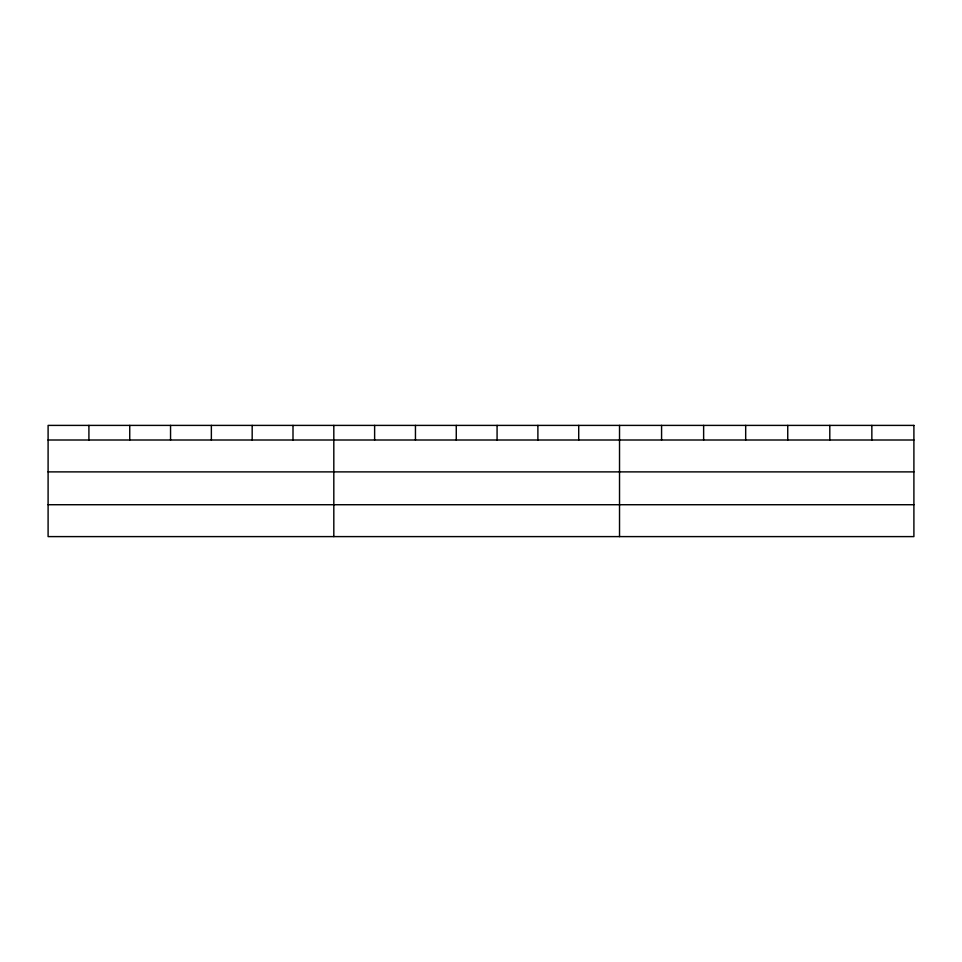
<?xml version="1.0" encoding="UTF-8"?>
<svg xmlns="http://www.w3.org/2000/svg" width="962" height="962" viewBox="0 0 962 962"><rect width="100%" height="100%" fill="white"/><g stroke="black" fill="none" stroke-linecap="round" stroke-linejoin="round"><path stroke-width="1.44" d="M48.1 440.007L913.9 440.007M48.1 471.885L913.9 471.885M48.1 504.725L913.9 504.725M871.849 425.396L871.849 440.007M829.797 425.396L829.797 440.007M787.746 425.396L787.746 440.007M745.682 425.396L745.682 440.007M703.631 425.396L703.631 440.007M661.579 425.396L661.579 440.007M619.528 425.396L619.528 536.604M578.715 425.396L578.715 440.007M537.89 425.396L537.89 440.007M497.077 425.396L497.077 440.007M456.265 425.396L456.265 440.007M415.452 425.396L415.452 440.007M374.627 425.396L374.627 440.007M333.814 425.396L333.814 536.604M293.001 425.396L293.001 440.007M252.176 425.396L252.176 440.007M211.363 425.396L211.363 440.007M170.551 425.396L170.551 440.007M129.738 425.396L129.738 440.007M88.913 425.396L88.913 440.007M913.9 425.396L48.1 425.396L48.1 536.604L913.9 536.604L913.9 425.396"/></g></svg>
